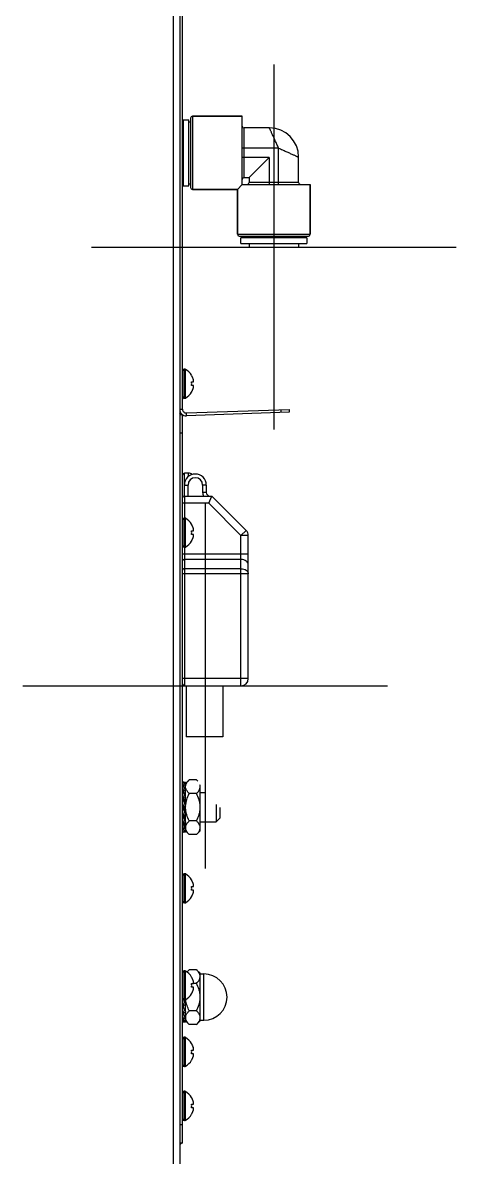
# Model space of a CAD drawing. Header units: millimetres. Extents: x -1686 to 4120, y -1850 to 2563.
# Drawn here: x -838.3 to -719.5, y 95.5 to 406.3 of the extents above; entities that cross this region are included whole.
import ezdxf

# ---------------------------------------------------------------- set-up
doc = ezdxf.new("R2010")
doc.units = ezdxf.units.MM
doc.header["$LTSCALE"] = 65.395
doc.layers.get('0').update_dxf_attribs({"linetype": 'CONTINUOUS'})
doc.layers.add('ASSI', color=7, linetype='CONTINUOUS')
doc.layers.add('GEOM', color=7, linetype='CONTINUOUS')

msp = doc.modelspace()

# ---------------------------------------------------------------- linework, layer by layer
at = {"linetype": 'Continuous'}
for p, q in [((-795.26, 672.93), (-795.26, -126.57)), ((-797.06, 660.98), (-797.06, -126.57)), ((-794.26, 379.68), (-792.76, 379.68)), ((-794.26, 379.68), (-794.26, 361.68)), ((-792.76, 361.68), (-792.76, 379.68)), ((-792.76, 379.18), (-792.26, 379.18)), ((-792.26, 380.18), (-792.26, 361.18)), ((-791.76, 380.68), (-778.11, 380.68)), ((-791.76, 380.68), (-791.76, 360.68)), ((-770.66, 377.48), (-777.61, 377.48)), ((-777.61, 363.88), (-777.61, 377.48)), ((-768.16, 371.98), (-778.11, 371.98)), ((-768.16, 362.03), (-768.16, 371.98)), ((-770.76, 369.38), (-778.11, 369.38)), ((-770.76, 369.38), (-776.26, 363.88)), ((-770.76, 369.38), (-770.76, 362.03)), ((-762.66, 362.53), (-762.66, 369.48)), ((-777.61, 363.88), (-776.26, 363.88)), ((-776.26, 363.88), (-776.26, 362.53)), ((-794.26, 361.68), (-792.76, 361.68)), ((-792.76, 362.18), (-792.26, 362.18)), ((-791.76, 360.68), (-779.46, 360.68)), ((-779.46, 360.68), (-779.46, 348.38)), ((-762.66, 362.53), (-776.26, 362.53)), ((-759.46, 362.03), (-759.46, 348.38)), ((-779.46, 348.38), (-759.46, 348.38)), ((-778.96, 347.88), (-759.96, 347.88)), ((-760.46, 347.38), (-778.46, 347.38)), ((-778.46, 345.88), (-778.46, 347.38)), ((-778.46, 345.88), (-760.46, 345.88)), ((-777.96, 347.38), (-777.96, 347.88)), ((-760.96, 347.88), (-760.96, 347.38)), ((-760.46, 347.38), (-760.46, 345.88)), ((-792.01, 309.73), (-791.98, 309.73)), ((-792.01, 307.93), (-791.46, 307.93)), ((-791.46, 306.93), (-792.01, 306.93)), ((-791.98, 305.13), (-792.01, 305.13)), ((-792.01, 268.93), (-791.98, 268.93)), ((-792.01, 267.13), (-791.46, 267.13)), ((-791.46, 266.13), (-792.01, 266.13)), ((-791.98, 264.33), (-792.01, 264.33)), ((-793.46, 224.68), (-793.46, 210.68)), ((-783.46, 224.68), (-783.46, 210.68)), ((-783.46, 210.68), (-793.46, 210.68)), ((-792.63, 198.94), (-793.63, 197.94)), ((-790.63, 198.94), (-792.63, 198.94)), ((-790.36, 198.67), (-790.63, 198.94)), ((-794.1, 198.28), (-794.46, 198.28)), ((-794.46, 198.2), (-794.31, 198.22)), ((-794.1, 197.52), (-794.46, 197.85)), ((-794.46, 197.3), (-794.31, 197.34)), ((-794.1, 196.02), (-794.46, 196.65)), ((-793.63, 197.58), (-794.31, 198.22)), ((-793.63, 196.13), (-794.31, 197.34)), ((-794.1, 198.28), (-793.63, 198.28)), ((-794.1, 197.52), (-793.63, 197.58)), ((-794.1, 196.02), (-793.63, 196.13)), ((-793.82, 196.46), (-793.77, 196.6)), ((-793.68, 197.24), (-793.63, 197.23)), ((-793.63, 194.13), (-793.63, 197.94)), ((-789.63, 184.93), (-789.63, 197.4)), ((-794.46, 195.7), (-794.31, 195.74)), ((-794.1, 193.97), (-794.46, 194.82)), ((-794.46, 193.58), (-794.31, 193.63)), ((-793.63, 194.12), (-794.31, 195.74)), ((-793.63, 191.78), (-794.31, 193.63)), ((-794.1, 193.97), (-793.63, 194.12)), ((-794.02, 193.26), (-793.96, 193.26)), ((-793.96, 193.21), (-794, 193.21)), ((-793.96, 192.66), (-793.96, 193.26)), ((-793.8, 195.43), (-793.63, 195.43)), ((-793.74, 195.63), (-793.63, 195.6)), ((-793.63, 189.43), (-793.63, 194.12)), ((-790.63, 195.18), (-792.63, 195.18)), ((-789.63, 195.43), (-788.24, 195.43)), ((-794.1, 191.61), (-794.46, 192.58)), ((-794.46, 191.52), (-793.96, 191.52)), ((-793.96, 191.5), (-794.46, 191.5)), ((-794.46, 191.43), (-793.96, 191.43)), ((-793.96, 191.36), (-794.46, 191.36)), ((-794.46, 191.34), (-793.96, 191.34)), ((-794.46, 191.2), (-794.31, 191.25)), ((-794.1, 189.23), (-794.46, 190.2)), ((-794.42, 189.66), (-794.46, 189.66)), ((-794.46, 189.6), (-794.39, 189.6)), ((-793.63, 189.4), (-794.31, 191.25)), ((-794.1, 191.61), (-793.63, 191.78)), ((-793.96, 190.56), (-793.96, 191.52)), ((-785.26, 192.19), (-785.26, 187.43)), ((-784.26, 191.33), (-784.26, 188.43)), ((-794.46, 188.85), (-794.31, 188.89)), ((-794.1, 187.12), (-794.46, 187.97)), ((-794.46, 186.81), (-794.31, 186.84)), ((-793.63, 187.27), (-794.31, 188.89)), ((-793.63, 185.63), (-794.31, 186.84)), ((-794.1, 189.23), (-793.63, 189.4)), ((-794.1, 187.12), (-793.63, 187.27)), ((-793.96, 188.16), (-793.96, 189.28)), ((-793.96, 186.69), (-793.96, 187.16)), ((-793.95, 187.1), (-793.95, 187.17)), ((-793.63, 186.73), (-793.82, 186.4)), ((-793.68, 187.48), (-793.63, 187.27)), ((-793.67, 187.43), (-793.63, 187.43)), ((-793.63, 185.67), (-793.63, 189.4)), ((-790.63, 187.68), (-792.63, 187.68)), ((-789.63, 187.43), (-785.26, 187.43)), ((-785.26, 187.43), (-784.26, 188.43)), ((-794.1, 185.52), (-794.46, 186.16)), ((-794.46, 185.33), (-794.31, 185.34)), ((-794.1, 184.64), (-794.46, 184.98)), ((-793.63, 184.58), (-794.46, 184.58)), ((-793.63, 184.7), (-794.31, 185.34)), ((-794.1, 185.52), (-793.63, 185.63)), ((-794.1, 184.64), (-793.63, 184.7)), ((-793.63, 185.29), (-793.71, 185.21)), ((-793.63, 184.93), (-793.63, 185.63)), ((-792.63, 183.93), (-793.63, 184.93)), ((-790.63, 183.93), (-792.63, 183.93)), ((-789.63, 184.93), (-790.63, 183.93)), ((-792.01, 171.53), (-791.98, 171.53)), ((-792.01, 169.73), (-791.46, 169.73)), ((-791.46, 168.73), (-792.01, 168.73)), ((-791.98, 166.93), (-792.01, 166.93)), ((-792.63, 146.94), (-793.27, 146.3)), ((-790.63, 146.94), (-792.63, 146.94)), ((-789.63, 145.94), (-790.63, 146.94)), ((-792.01, 144.93), (-791.98, 144.93)), ((-792.01, 143.13), (-791.46, 143.13)), ((-790.63, 143.18), (-791.46, 143.18)), ((-789.63, 132.93), (-789.63, 145.94)), ((-791.46, 142.13), (-792.01, 142.13)), ((-791.98, 140.33), (-792.01, 140.33)), ((-794.1, 137.23), (-794.46, 138.2)), ((-794.46, 136.85), (-794.31, 136.89)), ((-793.63, 135.27), (-794.31, 136.89)), ((-794.1, 137.23), (-793.63, 137.4)), ((-793.63, 137.4), (-794.09, 138.64)), ((-793.63, 137.43), (-793.63, 138.7)), ((-793.63, 133.67), (-793.63, 137.4)), ((-794.1, 135.12), (-794.46, 135.97)), ((-794.46, 134.81), (-794.31, 134.84)), ((-794.1, 133.52), (-794.46, 134.16)), ((-793.63, 133.63), (-794.31, 134.84)), ((-794.1, 135.12), (-793.63, 135.27)), ((-794.1, 133.52), (-793.63, 133.63)), ((-793.68, 135.48), (-793.63, 135.27)), ((-793.63, 132.93), (-793.63, 133.63)), ((-790.63, 135.68), (-792.63, 135.68)), ((-794.46, 133.33), (-794.31, 133.34)), ((-794.1, 132.64), (-794.46, 132.98)), ((-793.63, 132.58), (-794.46, 132.58)), ((-793.63, 132.7), (-794.31, 133.34)), ((-794.1, 132.64), (-793.63, 132.7)), ((-792.63, 131.93), (-793.63, 132.93)), ((-790.63, 131.93), (-792.63, 131.93)), ((-789.63, 132.93), (-790.63, 131.93)), ((-792.01, 126.73), (-791.98, 126.73)), ((-792.01, 124.93), (-791.46, 124.93)), ((-791.46, 123.93), (-792.01, 123.93)), ((-791.98, 122.13), (-792.01, 122.13)), ((-792.01, 111.93), (-791.98, 111.93)), ((-792.01, 110.13), (-791.46, 110.13)), ((-791.46, 109.13), (-792.01, 109.13)), ((-791.98, 107.33), (-792.01, 107.33))]:
    msp.add_line(p, q, dxfattribs=at)
at = {"color": 4}
for p, q in [((-769.46, 394.88), (-769.46, 294.88)), ((-819.46, 344.88), (-719.46, 344.88))]:
    msp.add_line(p, q, dxfattribs=at)
at = {"color": 1}
for p, q in [((-788.28, 274.68), (-788.28, 174.68)), ((-838.28, 224.68), (-738.28, 224.68))]:
    msp.add_line(p, q, dxfattribs=at)
at = {"linetype": 'Continuous'}
for points in [[(-793.64, 189.43), (-793.69, 189.58), (-793.76, 189.78), (-793.83, 189.95), (-793.88, 190.11), (-793.92, 190.22), (-793.94, 190.3), (-793.95, 190.37), (-793.95, 190.42), (-793.96, 190.48), (-793.96, 190.56)], [(-793.93, 188.34), (-793.94, 188.47), (-793.95, 188.59), (-793.96, 188.7), (-793.96, 188.81)], [(-793.92, 186.87), (-793.93, 186.95), (-793.94, 187.03), (-793.95, 187.1)], [(-793.68, 187.48), (-793.71, 187.56), (-793.77, 187.74), (-793.82, 187.91), (-793.87, 188.06), (-793.9, 188.21), (-793.93, 188.34)], [(-793.77, 186.26), (-793.8, 186.36), (-793.83, 186.45), (-793.86, 186.54), (-793.88, 186.63), (-793.9, 186.71), (-793.91, 186.79), (-793.92, 186.87)], [(-793.64, 137.43), (-793.69, 137.58), (-793.76, 137.78), (-793.83, 137.95), (-793.88, 138.11), (-793.92, 138.22), (-793.94, 138.3), (-793.95, 138.37), (-793.95, 138.42), (-793.96, 138.48), (-793.96, 138.56)]]:
    msp.add_lwpolyline(points, dxfattribs=at)
for centre, radius, start, end in [((-791.76, 380.18), 0.5, 90, 180), ((-777.61, 377.98), 0.5, 180, 270), ((-770.66, 369.48), 8, 360, 90), ((-777.61, 363.38), 0.5, 90, 180), ((-791.76, 361.18), 0.5, 180, 270), ((-776.76, 362.53), 0.5, 270, 360), ((-762.16, 362.53), 0.5, 180, 270), ((-778.96, 348.38), 0.5, 180, 270), ((-759.96, 348.38), 0.5, 270, 360), ((-796.06, 307.24), 4.75, 28.9687, 31.5341), ((-795.76, 307.43), 3.79, 0.0089, 7.5987), ((-796.06, 307.25), 4.75, 28.0074, 28.9684), ((-796.06, 307.25), 4.75, 26.6813, 28.0074), ((-796.06, 307.25), 4.74, 25.5402, 26.6812), ((-796.05, 307.25), 4.74, 24.5722, 25.5402), ((-796.05, 307.25), 4.73, 23.3175, 24.5722), ((-796.04, 307.26), 4.73, 22.5474, 23.3174), ((-796.04, 307.26), 4.72, 21.0025, 22.5476), ((-796.03, 307.26), 4.72, 20.5181, 21.0023), ((-796.02, 307.26), 4.7, 18.4656, 20.5187), ((-796, 307.27), 4.68, 17.3773, 18.465), ((-795.98, 307.28), 4.67, 16.3949, 17.3772), ((-795.95, 307.28), 4.64, 14.3176, 16.3964), ((-793.45, 308.18), 2.01, 5.1401, 7.2744), ((-793.45, 308.18), 2.01, 352.7259, 354.7415), ((-793.43, 308.18), 1.98, 4.2856, 5.1372), ((-793.42, 308.18), 1.97, 3.0233, 4.286), ((-793.41, 308.18), 1.96, 1.9964, 3.0228), ((-793.4, 308.18), 1.95, 0.9261, 1.9964), ((-793.4, 308.18), 1.95, 358.8459, 0.9258), ((-793.4, 308.18), 1.96, 357.6234, 358.8455), ((-793.41, 308.18), 1.96, 356.7841, 357.6235), ((-793.42, 308.18), 1.97, 355.3984, 356.7833), ((-793.43, 308.18), 1.98, 354.7442, 355.3991), ((-795.76, 307.43), 3.79, 352.4013, 359.9911), ((-796.06, 307.62), 4.75, 328.4659, 331.0313), ((-796.06, 307.62), 4.75, 331.0316, 331.9926), ((-796.06, 307.61), 4.75, 331.9926, 333.3187), ((-796.06, 307.61), 4.74, 333.3188, 334.4598), ((-796.05, 307.61), 4.74, 334.4598, 335.4278), ((-796.05, 307.61), 4.73, 335.4278, 336.6825), ((-796.04, 307.61), 4.73, 336.6826, 337.4526), ((-796.04, 307.6), 4.72, 337.4524, 338.9975), ((-796.03, 307.6), 4.72, 338.9977, 339.4819), ((-796.02, 307.6), 4.7, 339.4813, 341.5344), ((-796, 307.59), 4.68, 341.535, 342.6227), ((-795.98, 307.59), 4.67, 342.6228, 343.6051), ((-795.95, 307.58), 4.64, 343.6036, 345.6824), ((-793.45, 306.68), 2.01, 5.2585, 7.2741), ((-793.45, 306.68), 2.01, 352.7256, 354.8598), ((-793.43, 306.68), 1.98, 4.6009, 5.2558), ((-793.42, 306.68), 1.97, 3.2167, 4.6016), ((-793.41, 306.68), 1.96, 2.3765, 3.2159), ((-793.4, 306.68), 1.95, 1.1545, 2.3767), ((-793.4, 306.68), 1.95, 0.1995, 1.1541), ((-793.4, 306.68), 1.95, 359.0741, 0.1995), ((-793.4, 306.68), 1.95, 358.0037, 359.0738), ((-793.4, 306.68), 1.96, 356.9771, 358.0037), ((-793.42, 306.68), 1.97, 355.714, 356.9766), ((-793.43, 306.68), 1.98, 354.8627, 355.7144), ((-796.06, 266.44), 4.75, 28.9687, 31.5341), ((-796.06, 266.45), 4.75, 28.0074, 28.9684), ((-796.06, 266.45), 4.75, 26.6813, 28.0074), ((-796.06, 266.45), 4.74, 25.5402, 26.6812), ((-796.05, 266.45), 4.74, 24.5722, 25.5402), ((-796.05, 266.45), 4.73, 23.3175, 24.5722), ((-796.04, 266.46), 4.73, 22.5474, 23.3174), ((-796.04, 266.46), 4.72, 21.0025, 22.5476), ((-796.03, 266.46), 4.72, 20.5181, 21.0023), ((-796.02, 266.46), 4.7, 18.4656, 20.5187), ((-796, 266.47), 4.68, 17.3773, 18.465), ((-795.98, 266.48), 4.67, 16.3949, 17.3772), ((-795.95, 266.48), 4.64, 14.3176, 16.3964), ((-793.45, 267.38), 2.01, 5.1401, 7.2744), ((-793.43, 267.38), 1.98, 4.2856, 5.1372), ((-793.42, 267.38), 1.97, 3.0233, 4.286), ((-793.41, 267.38), 1.96, 1.9964, 3.0228), ((-793.4, 267.38), 1.95, 0.9261, 1.9964), ((-793.4, 267.38), 1.95, 358.8459, 0.9258), ((-793.4, 267.38), 1.96, 357.6234, 358.8455), ((-793.41, 267.38), 1.96, 356.7841, 357.6235), ((-793.42, 267.38), 1.97, 355.3984, 356.7833), ((-795.76, 266.63), 3.79, 0.0089, 7.5987), ((-795.76, 266.63), 3.79, 352.4013, 359.9911), ((-796.06, 266.82), 4.75, 328.4659, 331.0313), ((-796.06, 266.82), 4.75, 331.0316, 331.9926), ((-796.06, 266.81), 4.75, 331.9926, 333.3187), ((-796.06, 266.81), 4.74, 333.3188, 334.4598), ((-796.05, 266.81), 4.74, 334.4598, 335.4278), ((-796.05, 266.81), 4.73, 335.4278, 336.6825), ((-796.04, 266.81), 4.73, 336.6826, 337.4526), ((-796.04, 266.8), 4.72, 337.4524, 338.9975), ((-796.03, 266.8), 4.72, 338.9977, 339.4819), ((-796.02, 266.8), 4.7, 339.4813, 341.5344), ((-796, 266.79), 4.68, 341.535, 342.6227), ((-795.98, 266.79), 4.67, 342.6228, 343.6051), ((-795.95, 266.78), 4.64, 343.6036, 345.6824), ((-793.45, 267.38), 2.01, 352.7259, 354.7415), ((-793.45, 265.88), 2.01, 5.2585, 7.2741), ((-793.45, 265.88), 2.01, 352.7256, 354.8598), ((-793.43, 267.38), 1.98, 354.7442, 355.3991), ((-793.43, 265.88), 1.98, 4.6009, 5.2558), ((-793.42, 265.88), 1.97, 3.2167, 4.6016), ((-793.41, 265.88), 1.96, 2.3765, 3.2159), ((-793.4, 265.88), 1.95, 1.1545, 2.3767), ((-793.4, 265.88), 1.95, 0.1995, 1.1541), ((-793.4, 265.88), 1.95, 359.0741, 0.1995), ((-793.4, 265.88), 1.95, 358.0037, 359.0738), ((-793.4, 265.88), 1.96, 356.9771, 358.0037), ((-793.42, 265.88), 1.97, 355.714, 356.9766), ((-793.43, 265.88), 1.98, 354.8627, 355.7144), ((-795.88, 198.35), 2.25, 355.0604, 358.1133), ((-790.84, 191.04), 4.32, 143.3162, 143.5083), ((-786.3, 187.66), 9.97, 143.1166, 143.2974), ((-794.48, 192.95), 0.554, 31.7457, 32.6828), ((-794.4, 195.66), 0.769, 342.806, 343.3522), ((-793.93, 189.91), 0.554, 211.7231, 212.714), ((-787.19, 191.43), 6.45, 176.9343, 177.6338), ((-802.18, 195.25), 10.06, 323.1477, 323.3231), ((-797.63, 191.86), 4.38, 323.3408, 323.53), ((-791.43, 187.1), 2.54, 189.2743, 192.1334), ((-795.88, 184.51), 2.25, 1.8867, 4.9378), ((-795.07, 185.58), 1.44, 2.2616, 3.5927), ((-792.01, 185.8), 1.63, 184.7243, 185.8252), ((-796.06, 169.04), 4.75, 28.9687, 31.5341), ((-796.06, 169.05), 4.75, 28.0074, 28.9684), ((-796.06, 169.05), 4.75, 26.6813, 28.0074), ((-796.06, 169.05), 4.74, 25.5402, 26.6812), ((-796.05, 169.05), 4.74, 24.5722, 25.5402), ((-796.05, 169.05), 4.73, 23.3175, 24.5722), ((-796.04, 169.06), 4.73, 22.5474, 23.3174), ((-795.76, 169.23), 3.79, 0.0089, 7.5987), ((-795.76, 169.23), 3.79, 352.4013, 359.9911), ((-796.04, 169.06), 4.72, 21.0025, 22.5476), ((-796.03, 169.06), 4.72, 20.5181, 21.0023), ((-796.02, 169.06), 4.7, 18.4656, 20.5187), ((-796.02, 169.4), 4.7, 339.4813, 341.5344), ((-796, 169.07), 4.68, 17.3773, 18.465), ((-796, 169.39), 4.68, 341.535, 342.6227), ((-795.98, 169.08), 4.67, 16.3949, 17.3772), ((-795.98, 169.39), 4.67, 342.6228, 343.6051), ((-795.95, 169.08), 4.64, 14.3176, 16.3964), ((-795.95, 169.38), 4.64, 343.6036, 345.6824), ((-793.45, 169.98), 2.01, 5.1401, 7.2744), ((-793.45, 169.98), 2.01, 352.7259, 354.7415), ((-793.45, 168.48), 2.01, 5.2585, 7.2741), ((-793.45, 168.48), 2.01, 352.7256, 354.8598), ((-793.43, 169.98), 1.98, 4.2856, 5.1372), ((-793.42, 169.98), 1.97, 3.0233, 4.286), ((-793.41, 169.98), 1.96, 1.9964, 3.0228), ((-793.4, 169.98), 1.95, 0.9261, 1.9964), ((-793.4, 169.98), 1.95, 358.8459, 0.9258), ((-793.4, 169.98), 1.96, 357.6234, 358.8455), ((-793.41, 169.98), 1.96, 356.7841, 357.6235), ((-793.42, 169.98), 1.97, 355.3984, 356.7833), ((-793.43, 169.98), 1.98, 354.7442, 355.3991), ((-793.43, 168.48), 1.98, 4.6009, 5.2558), ((-793.42, 168.48), 1.97, 3.2167, 4.6016), ((-793.41, 168.48), 1.96, 2.3765, 3.2159), ((-793.4, 168.48), 1.95, 1.1545, 2.3767), ((-793.4, 168.48), 1.95, 0.1995, 1.1541), ((-793.4, 168.48), 1.95, 359.0741, 0.1995), ((-793.4, 168.48), 1.95, 358.0037, 359.0738), ((-793.4, 168.48), 1.96, 356.9771, 358.0037), ((-793.42, 168.48), 1.97, 355.714, 356.9766), ((-793.43, 168.48), 1.98, 354.8627, 355.7144), ((-796.06, 169.42), 4.75, 328.4659, 331.0313), ((-796.06, 169.42), 4.75, 331.0316, 331.9926), ((-796.06, 169.41), 4.75, 331.9926, 333.3187), ((-796.06, 169.41), 4.74, 333.3188, 334.4598), ((-796.05, 169.41), 4.74, 334.4598, 335.4278), ((-796.05, 169.41), 4.73, 335.4278, 336.6825), ((-796.04, 169.41), 4.73, 336.6826, 337.4526), ((-796.04, 169.4), 4.72, 337.4524, 338.9975), ((-796.03, 169.4), 4.72, 338.9977, 339.4819), ((-796.06, 142.44), 4.75, 28.9687, 31.5341), ((-795.76, 142.63), 3.79, 0.0089, 7.5987), ((-796.06, 142.45), 4.75, 28.0074, 28.9684), ((-796.06, 142.45), 4.75, 26.6813, 28.0074), ((-796.06, 142.45), 4.74, 25.5402, 26.6812), ((-796.05, 142.45), 4.74, 24.5722, 25.5402), ((-796.05, 142.45), 4.73, 23.3175, 24.5722), ((-796.04, 142.46), 4.73, 22.5474, 23.3174), ((-796.04, 142.46), 4.72, 21.0025, 22.5476), ((-796.03, 142.46), 4.72, 20.5181, 21.0023), ((-796.02, 142.46), 4.7, 18.4656, 20.5187), ((-796, 142.47), 4.68, 17.3773, 18.465), ((-795.98, 142.48), 4.67, 16.3949, 17.3772), ((-795.95, 142.48), 4.64, 14.3176, 16.3964), ((-793.45, 143.38), 2.01, 5.1401, 7.2744), ((-793.45, 143.38), 2.01, 352.7259, 354.7415), ((-793.43, 143.38), 1.98, 4.2856, 5.1372), ((-793.42, 143.38), 1.97, 3.0233, 4.286), ((-793.41, 143.38), 1.96, 1.9964, 3.0228), ((-793.4, 143.38), 1.95, 0.9261, 1.9964), ((-793.4, 143.38), 1.95, 358.8459, 0.9258), ((-793.4, 143.38), 1.96, 357.6234, 358.8455), ((-793.41, 143.38), 1.96, 356.7841, 357.6235), ((-793.42, 143.38), 1.97, 355.3984, 356.7833), ((-793.43, 143.38), 1.98, 354.7442, 355.3991), ((-795.76, 142.63), 3.79, 352.4013, 359.9911), ((-796.06, 142.82), 4.75, 328.4659, 331.0313), ((-796.06, 142.82), 4.75, 331.0316, 331.9926), ((-796.06, 142.81), 4.75, 331.9926, 333.3187), ((-796.06, 142.81), 4.74, 333.3188, 334.4598), ((-796.05, 142.81), 4.74, 334.4598, 335.4278), ((-796.05, 142.81), 4.73, 335.4278, 336.6825), ((-796.04, 142.81), 4.73, 336.6826, 337.4526), ((-796.04, 142.8), 4.72, 337.4524, 338.9975), ((-796.03, 142.8), 4.72, 338.9977, 339.4819), ((-796.02, 142.8), 4.7, 339.4813, 341.5344), ((-796, 142.79), 4.68, 341.535, 342.6227), ((-795.98, 142.79), 4.67, 342.6228, 343.6051), ((-795.95, 142.78), 4.64, 343.6036, 345.6824), ((-793.45, 141.88), 2.01, 5.2585, 7.2741), ((-793.45, 141.88), 2.01, 352.7256, 354.8598), ((-793.43, 141.88), 1.98, 4.6009, 5.2558), ((-793.42, 141.88), 1.97, 3.2167, 4.6016), ((-793.41, 141.88), 1.96, 2.3765, 3.2159), ((-793.4, 141.88), 1.95, 1.1545, 2.3767), ((-793.4, 141.88), 1.95, 0.1995, 1.1541), ((-793.4, 141.88), 1.95, 359.0741, 0.1995), ((-793.4, 141.88), 1.95, 358.0037, 359.0738), ((-793.4, 141.88), 1.96, 356.9771, 358.0037), ((-793.42, 141.88), 1.97, 355.714, 356.9766), ((-793.43, 141.88), 1.98, 354.8627, 355.7144), ((-802.18, 143.25), 10.06, 323.1477, 323.3231), ((-797.63, 139.86), 4.38, 323.3408, 323.53), ((-795.07, 133.58), 1.44, 2.2616, 3.5927), ((-792.01, 133.8), 1.63, 184.7243, 185.8252), ((-795.88, 132.51), 2.25, 1.8867, 4.9378), ((-796.06, 124.24), 4.75, 28.9687, 31.5341), ((-795.76, 124.43), 3.79, 0.0089, 7.5987), ((-795.76, 124.43), 3.79, 352.4013, 359.9911), ((-796.06, 124.25), 4.75, 28.0074, 28.9684), ((-796.06, 124.25), 4.75, 26.6813, 28.0074), ((-796.06, 124.25), 4.74, 25.5402, 26.6812), ((-796.05, 124.25), 4.74, 24.5722, 25.5402), ((-796.05, 124.25), 4.73, 23.3175, 24.5722), ((-796.04, 124.26), 4.73, 22.5474, 23.3174), ((-796.04, 124.26), 4.72, 21.0025, 22.5476), ((-796.03, 124.26), 4.72, 20.5181, 21.0023), ((-796.02, 124.26), 4.7, 18.4656, 20.5187), ((-796, 124.27), 4.68, 17.3773, 18.465), ((-795.98, 124.28), 4.67, 16.3949, 17.3772), ((-795.95, 124.28), 4.64, 14.3176, 16.3964), ((-793.45, 125.18), 2.01, 5.1401, 7.2744), ((-793.45, 125.18), 2.01, 352.7259, 354.7415), ((-793.43, 125.18), 1.98, 4.2856, 5.1372), ((-793.42, 125.18), 1.97, 3.0233, 4.286), ((-793.41, 125.18), 1.96, 1.9964, 3.0228), ((-793.4, 125.18), 1.95, 0.9261, 1.9964), ((-793.4, 125.18), 1.95, 358.8459, 0.9258), ((-793.4, 125.18), 1.96, 357.6234, 358.8455), ((-793.41, 125.18), 1.96, 356.7841, 357.6235), ((-793.42, 125.18), 1.97, 355.3984, 356.7833), ((-793.43, 125.18), 1.98, 354.7442, 355.3991), ((-796.06, 124.62), 4.75, 328.4659, 331.0313), ((-796.06, 124.62), 4.75, 331.0316, 331.9926), ((-796.06, 124.61), 4.75, 331.9926, 333.3187), ((-796.06, 124.61), 4.74, 333.3188, 334.4598), ((-796.05, 124.61), 4.74, 334.4598, 335.4278), ((-796.05, 124.61), 4.73, 335.4278, 336.6825), ((-796.04, 124.61), 4.73, 336.6826, 337.4526), ((-796.04, 124.6), 4.72, 337.4524, 338.9975), ((-796.03, 124.6), 4.72, 338.9977, 339.4819), ((-796.02, 124.6), 4.7, 339.4813, 341.5344), ((-796, 124.59), 4.68, 341.535, 342.6227), ((-795.98, 124.59), 4.67, 342.6228, 343.6051), ((-795.95, 124.58), 4.64, 343.6036, 345.6824), ((-793.45, 123.68), 2.01, 5.2585, 7.2741), ((-793.45, 123.68), 2.01, 352.7256, 354.8598), ((-793.43, 123.68), 1.98, 4.6009, 5.2558), ((-793.42, 123.68), 1.97, 3.2167, 4.6016), ((-793.41, 123.68), 1.96, 2.3765, 3.2159), ((-793.4, 123.68), 1.95, 1.1545, 2.3767), ((-793.4, 123.68), 1.95, 0.1995, 1.1541), ((-793.4, 123.68), 1.95, 359.0741, 0.1995), ((-793.4, 123.68), 1.95, 358.0037, 359.0738), ((-793.4, 123.68), 1.96, 356.9771, 358.0037), ((-793.42, 123.68), 1.97, 355.714, 356.9766), ((-793.43, 123.68), 1.98, 354.8627, 355.7144), ((-796.06, 109.44), 4.75, 28.9687, 31.5341), ((-795.76, 109.63), 3.79, 0.0089, 7.5987), ((-795.76, 109.63), 3.79, 352.4013, 359.9911), ((-796.06, 109.45), 4.75, 28.0074, 28.9684), ((-796.06, 109.45), 4.75, 26.6813, 28.0074), ((-796.06, 109.45), 4.74, 25.5402, 26.6812), ((-796.05, 109.45), 4.74, 24.5722, 25.5402), ((-796.05, 109.45), 4.73, 23.3175, 24.5722), ((-796.04, 109.46), 4.73, 22.5474, 23.3174), ((-796.04, 109.46), 4.72, 21.0025, 22.5476), ((-796.03, 109.46), 4.72, 20.5181, 21.0023), ((-796.02, 109.46), 4.7, 18.4656, 20.5187), ((-796, 109.47), 4.68, 17.3773, 18.465), ((-795.98, 109.48), 4.67, 16.3949, 17.3772), ((-795.95, 109.48), 4.64, 14.3176, 16.3964), ((-793.45, 110.38), 2.01, 5.1401, 7.2744), ((-793.45, 110.38), 2.01, 352.7259, 354.7415), ((-793.45, 108.88), 2.01, 5.2585, 7.2741), ((-793.43, 110.38), 1.98, 4.2856, 5.1372), ((-793.42, 110.38), 1.97, 3.0233, 4.286), ((-793.41, 110.38), 1.96, 1.9964, 3.0228), ((-793.4, 110.38), 1.95, 0.9261, 1.9964), ((-793.4, 110.38), 1.95, 358.8459, 0.9258), ((-793.4, 110.38), 1.96, 357.6234, 358.8455), ((-793.41, 110.38), 1.96, 356.7841, 357.6235), ((-793.42, 110.38), 1.97, 355.3984, 356.7833), ((-793.43, 110.38), 1.98, 354.7442, 355.3991), ((-793.43, 108.88), 1.98, 4.6009, 5.2558), ((-793.42, 108.88), 1.97, 3.2167, 4.6016), ((-793.41, 108.88), 1.96, 2.3765, 3.2159), ((-793.4, 108.88), 1.95, 1.1545, 2.3767), ((-793.4, 108.88), 1.95, 0.1995, 1.1541), ((-793.4, 108.88), 1.95, 359.0741, 0.1995), ((-793.4, 108.88), 1.95, 358.0037, 359.0738), ((-793.4, 108.88), 1.96, 356.9771, 358.0037), ((-793.42, 108.88), 1.97, 355.714, 356.9766), ((-796.06, 109.82), 4.75, 328.4659, 331.0313), ((-796.06, 109.82), 4.75, 331.0316, 331.9926), ((-796.06, 109.81), 4.75, 331.9926, 333.3187), ((-796.06, 109.81), 4.74, 333.3188, 334.4598), ((-796.05, 109.81), 4.74, 334.4598, 335.4278), ((-796.05, 109.81), 4.73, 335.4278, 336.6825), ((-796.04, 109.81), 4.73, 336.6826, 337.4526), ((-796.04, 109.8), 4.72, 337.4524, 338.9975), ((-796.03, 109.8), 4.72, 338.9977, 339.4819), ((-796.02, 109.8), 4.7, 339.4813, 341.5344), ((-796, 109.79), 4.68, 341.535, 342.6227), ((-795.98, 109.79), 4.67, 342.6228, 343.6051), ((-795.95, 109.78), 4.64, 343.6036, 345.6824), ((-793.45, 108.88), 2.01, 352.7256, 354.8598), ((-793.43, 108.88), 1.98, 354.8627, 355.7144)]:
    msp.add_arc(centre, radius, start, end, dxfattribs=at)
for points, knots in [([(-768.16, 371.98), (-768.31, 372.33), (-768.62, 373), (-769.07, 373.98), (-769.43, 374.77), (-769.69, 375.36), (-769.88, 375.77), (-770.05, 376.14), (-770.2, 376.47), (-770.33, 376.76), (-770.43, 376.98), (-770.5, 377.13), (-770.54, 377.22), (-770.57, 377.3), (-770.6, 377.36), (-770.63, 377.41), (-770.64, 377.44), (-770.65, 377.46), (-770.65, 377.47), (-770.66, 377.48), (-770.66, 377.48), (-770.66, 377.48)], [0, 0, 0, 0, 0.186725, 0.36791, 0.537829, 0.616656, 0.690333, 0.758043, 0.818953, 0.87224, 0.917107, 0.936164, 0.952859, 0.967121, 0.978886, 0.988093, 0.994694, 0.99701, 0.998668, 0.999666, 1, 1, 1, 1]), ([(-768.16, 371.98), (-767.81, 371.83), (-767.14, 371.51), (-766.15, 371.07), (-765.37, 370.71), (-764.78, 370.44), (-764.37, 370.26), (-764, 370.09), (-763.67, 369.94), (-763.38, 369.81), (-763.16, 369.71), (-763.01, 369.64), (-762.92, 369.6), (-762.84, 369.56), (-762.78, 369.54), (-762.73, 369.51), (-762.69, 369.5), (-762.67, 369.49), (-762.67, 369.49), (-762.66, 369.48), (-762.66, 369.48), (-762.66, 369.48)], [0, 0, 0, 0, 0.18673, 0.367921, 0.537848, 0.61668, 0.690366, 0.758093, 0.819034, 0.872347, 0.917205, 0.936245, 0.952919, 0.967158, 0.9789, 0.988088, 0.994676, 0.996991, 0.998651, 0.999654, 1, 1, 1, 1]), ([(-793.56, 197.55), (-793.48, 197.81), (-793.21, 198.31), (-792.84, 198.73), (-792.63, 198.94)], [0, 0, 0, 0, 0.472983, 1, 1, 1, 1]), ([(-790.28, 198.55), (-790.31, 198.59), (-790.42, 198.72), (-790.54, 198.84), (-790.63, 198.94)], [0, 0, 0, 0, 0.245222, 1, 1, 1, 1]), ([(-794.24, 195.56), (-794.2, 195.64), (-794.14, 195.79), (-794.1, 195.94), (-794.1, 196.02)], [0, 0, 0, 0, 0.531474, 1, 1, 1, 1]), ([(-794.18, 197.1), (-794.17, 197.14), (-794.13, 197.27), (-794.11, 197.41), (-794.1, 197.52)], [0, 0, 0, 0, 0.265604, 1, 1, 1, 1]), ([(-794.13, 198.05), (-794.12, 198.07), (-794.11, 198.15), (-794.1, 198.22), (-794.1, 198.28)], [0, 0, 0, 0, 0.257825, 1, 1, 1, 1]), ([(-793.95, 194.86), (-793.95, 194.96), (-793.9, 195.15), (-793.79, 195.46), (-793.68, 195.78), (-793.64, 196.01), (-793.63, 196.13)], [0, 0, 0, 0, 0.2147, 0.46269, 0.7313, 1, 1, 1, 1]), ([(-793.86, 196.52), (-793.84, 196.57), (-793.78, 196.8), (-793.71, 197.03), (-793.68, 197.2)], [0, 0, 0, 0, 0.240015, 1, 1, 1, 1]), ([(-793.77, 196.6), (-793.76, 196.63), (-793.73, 196.74), (-793.69, 196.85), (-793.67, 196.93)], [0, 0, 0, 0, 0.245261, 1, 1, 1, 1]), ([(-793.72, 197.67), (-793.72, 197.69), (-793.7, 197.78), (-793.68, 197.87), (-793.67, 197.94)], [0, 0, 0, 0, 0.247214, 1, 1, 1, 1]), ([(-793.71, 197.65), (-793.7, 197.67), (-793.68, 197.77), (-793.66, 197.86), (-793.65, 197.94)], [0, 0, 0, 0, 0.245689, 1, 1, 1, 1]), ([(-793.68, 197.2), (-793.67, 197.23), (-793.65, 197.36), (-793.63, 197.48), (-793.63, 197.58)], [0, 0, 0, 0, 0.247864, 1, 1, 1, 1]), ([(-793.67, 197.94), (-793.66, 197.96), (-793.65, 198.03), (-793.64, 198.11), (-793.64, 198.16)], [0, 0, 0, 0, 0.247191, 1, 1, 1, 1]), ([(-793.67, 196.93), (-793.67, 196.95), (-793.65, 197.04), (-793.64, 197.13), (-793.63, 197.19)], [0, 0, 0, 0, 0.241658, 1, 1, 1, 1]), ([(-793.65, 197.94), (-793.65, 197.96), (-793.64, 198.03), (-793.63, 198.1), (-793.63, 198.16)], [0, 0, 0, 0, 0.244792, 1, 1, 1, 1]), ([(-793.63, 197.19), (-793.63, 197.22), (-793.61, 197.35), (-793.59, 197.47), (-793.56, 197.55)], [0, 0, 0, 0, 0.24744, 1, 1, 1, 1]), ([(-792.63, 195.18), (-792.76, 195.32), (-792.98, 195.55), (-793.25, 195.91), (-793.5, 196.34), (-793.61, 196.69), (-793.63, 196.93)], [0, 0, 0, 0, 0.274764, 0.470176, 0.655695, 1, 1, 1, 1]), ([(-790.63, 195.18), (-790.5, 195.32), (-790.28, 195.55), (-790.01, 195.91), (-789.76, 196.34), (-789.65, 196.69), (-789.63, 196.93)], [0, 0, 0, 0, 0.274764, 0.470176, 0.655695, 1, 1, 1, 1]), ([(-789.63, 197.19), (-789.63, 197.22), (-789.65, 197.34), (-789.67, 197.45), (-789.69, 197.53)], [0, 0, 0, 0, 0.247652, 1, 1, 1, 1]), ([(-794.01, 193.25), (-794.04, 193.29), (-794.09, 193.35), (-794.17, 193.44), (-794.25, 193.51), (-794.29, 193.57), (-794.3, 193.6)], [0, 0, 0, 0, 0.273324, 0.548922, 0.798023, 1, 1, 1, 1]), ([(-794.28, 193.64), (-794.24, 193.7), (-794.17, 193.8), (-794.11, 193.91), (-794.1, 193.97)], [0, 0, 0, 0, 0.551459, 1, 1, 1, 1]), ([(-793.96, 193.1), (-793.96, 193.1), (-793.96, 193.14), (-793.97, 193.17), (-793.98, 193.19)], [0, 0, 0, 0, 0.233849, 1, 1, 1, 1]), ([(-793.96, 193.26), (-793.96, 193.32), (-793.91, 193.46), (-793.81, 193.65), (-793.69, 193.87), (-793.64, 194.03), (-793.63, 194.12)], [0, 0, 0, 0, 0.192353, 0.445479, 0.732475, 1, 1, 1, 1]), ([(-793.66, 195.44), (-793.65, 195.45), (-793.64, 195.5), (-793.63, 195.55), (-793.63, 195.6)], [0, 0, 0, 0, 0.23917, 1, 1, 1, 1]), ([(-793.63, 191.78), (-793.61, 192.08), (-793.54, 192.67), (-793.25, 193.82), (-792.9, 194.65), (-792.63, 195.18)], [0, 0, 0, 0, 0.250122, 0.500232, 1, 1, 1, 1]), ([(-789.63, 191.7), (-789.64, 192), (-789.71, 192.61), (-790, 193.79), (-790.36, 194.64), (-790.63, 195.18)], [0, 0, 0, 0, 0.2501, 0.500228, 1, 1, 1, 1]), ([(-794.46, 191.52), (-794.46, 191.53), (-794.44, 191.54), (-794.43, 191.54), (-794.4, 191.55), (-794.35, 191.55), (-794.29, 191.56), (-794.23, 191.57), (-794.17, 191.58), (-794.13, 191.6), (-794.11, 191.6), (-794.1, 191.61)], [0, 0, 0, 0, 0.055168, 0.100321, 0.157884, 0.303517, 0.474432, 0.651034, 0.811492, 0.934022, 1, 1, 1, 1]), ([(-794.46, 189.77), (-794.46, 189.76), (-794.45, 189.73), (-794.44, 189.69), (-794.43, 189.67)], [0, 0, 0, 0, 0.23362, 1, 1, 1, 1]), ([(-794.4, 189.61), (-794.38, 189.58), (-794.33, 189.51), (-794.24, 189.42), (-794.16, 189.35), (-794.12, 189.29), (-794.11, 189.27)], [0, 0, 0, 0, 0.273384, 0.548869, 0.79793, 1, 1, 1, 1]), ([(-793.96, 191.34), (-793.96, 191.33), (-793.97, 191.33), (-793.99, 191.32), (-794.02, 191.31), (-794.07, 191.31), (-794.13, 191.3), (-794.19, 191.29), (-794.24, 191.28), (-794.29, 191.26), (-794.31, 191.26), (-794.31, 191.25)], [0, 0, 0, 0, 0.05522, 0.100344, 0.157888, 0.303527, 0.47448, 0.651117, 0.811552, 0.93397, 1, 1, 1, 1]), ([(-793.96, 191.52), (-793.96, 191.52), (-793.95, 191.53), (-793.94, 191.54), (-793.92, 191.55), (-793.91, 191.56)], [0, 0, 0, 0, 0.113394, 0.317978, 1, 1, 1, 1]), ([(-793.91, 191.56), (-793.89, 191.57), (-793.84, 191.6), (-793.75, 191.66), (-793.69, 191.71), (-793.66, 191.74)], [0, 0, 0, 0, 0.218504, 0.621767, 1, 1, 1, 1]), ([(-793.66, 191.74), (-793.65, 191.75), (-793.64, 191.76), (-793.63, 191.77), (-793.63, 191.78)], [0, 0, 0, 0, 0.59811, 1, 1, 1, 1]), ([(-792.63, 187.68), (-792.9, 188.22), (-793.26, 189.07), (-793.55, 190.25), (-793.62, 190.86), (-793.63, 191.16)], [0, 0, 0, 0, 0.499772, 0.7499, 1, 1, 1, 1]), ([(-790.63, 187.68), (-790.36, 188.22), (-790, 189.07), (-789.71, 190.25), (-789.64, 190.86), (-789.63, 191.16)], [0, 0, 0, 0, 0.499772, 0.7499, 1, 1, 1, 1]), ([(-794.13, 189.22), (-794.17, 189.16), (-794.25, 189.06), (-794.31, 188.95), (-794.31, 188.89)], [0, 0, 0, 0, 0.551553, 1, 1, 1, 1]), ([(-794.18, 187.3), (-794.21, 187.22), (-794.27, 187.07), (-794.31, 186.92), (-794.31, 186.84)], [0, 0, 0, 0, 0.531204, 1, 1, 1, 1]), ([(-793.96, 186.96), (-793.96, 186.94), (-793.95, 186.85), (-793.94, 186.76), (-793.93, 186.69)], [0, 0, 0, 0, 0.242751, 1, 1, 1, 1]), ([(-793.73, 187.23), (-793.72, 187.19), (-793.67, 187.03), (-793.64, 186.86), (-793.63, 186.73)], [0, 0, 0, 0, 0.25166, 1, 1, 1, 1]), ([(-793.63, 185.94), (-793.62, 186.09), (-793.52, 186.49), (-793.18, 187.09), (-792.83, 187.48), (-792.63, 187.68)], [0, 0, 0, 0, 0.227076, 0.594171, 1, 1, 1, 1]), ([(-789.63, 185.94), (-789.64, 186.09), (-789.74, 186.49), (-790.08, 187.09), (-790.43, 187.48), (-790.63, 187.68)], [0, 0, 0, 0, 0.227076, 0.594171, 1, 1, 1, 1]), ([(-794.23, 185.76), (-794.24, 185.72), (-794.28, 185.59), (-794.31, 185.45), (-794.31, 185.34)], [0, 0, 0, 0, 0.265231, 1, 1, 1, 1]), ([(-794.29, 184.81), (-794.29, 184.79), (-794.3, 184.72), (-794.31, 184.64), (-794.31, 184.58)], [0, 0, 0, 0, 0.257041, 1, 1, 1, 1]), ([(-793.81, 185.59), (-793.79, 185.54), (-793.73, 185.32), (-793.67, 185.1), (-793.65, 184.92)], [0, 0, 0, 0, 0.241829, 1, 1, 1, 1]), ([(-793.77, 186.26), (-793.76, 186.23), (-793.73, 186.13), (-793.69, 186.02), (-793.67, 185.93)], [0, 0, 0, 0, 0.245261, 1, 1, 1, 1]), ([(-793.67, 185.93), (-793.67, 185.91), (-793.65, 185.82), (-793.64, 185.73), (-793.63, 185.67)], [0, 0, 0, 0, 0.241658, 1, 1, 1, 1]), ([(-793.67, 185.63), (-793.67, 185.6), (-793.65, 185.49), (-793.63, 185.37), (-793.63, 185.29)], [0, 0, 0, 0, 0.248024, 1, 1, 1, 1]), ([(-793.65, 184.92), (-793.65, 184.91), (-793.64, 184.83), (-793.63, 184.76), (-793.63, 184.7)], [0, 0, 0, 0, 0.244792, 1, 1, 1, 1]), ([(-792.63, 183.93), (-792.76, 184.06), (-792.98, 184.29), (-793.24, 184.64), (-793.49, 185.06), (-793.6, 185.41), (-793.63, 185.64)], [0, 0, 0, 0, 0.274358, 0.469689, 0.655323, 1, 1, 1, 1]), ([(-790.63, 183.93), (-790.5, 184.06), (-790.28, 184.29), (-790.01, 184.65), (-789.76, 185.08), (-789.65, 185.43), (-789.63, 185.67)], [0, 0, 0, 0, 0.274764, 0.470176, 0.655695, 1, 1, 1, 1]), ([(-793.21, 146.25), (-793.17, 146.31), (-792.99, 146.55), (-792.79, 146.78), (-792.63, 146.94)], [0, 0, 0, 0, 0.240834, 1, 1, 1, 1]), ([(-789.78, 145.78), (-789.87, 145.99), (-790.13, 146.4), (-790.45, 146.76), (-790.63, 146.94)], [0, 0, 0, 0, 0.477816, 1, 1, 1, 1]), ([(-790.63, 143.18), (-790.5, 143.32), (-790.28, 143.55), (-790.01, 143.91), (-789.76, 144.34), (-789.65, 144.69), (-789.63, 144.93)], [0, 0, 0, 0, 0.274764, 0.470176, 0.655695, 1, 1, 1, 1]), ([(-789.63, 139.7), (-789.64, 140), (-789.71, 140.61), (-790, 141.79), (-790.36, 142.64), (-790.63, 143.18)], [0, 0, 0, 0, 0.2501, 0.500228, 1, 1, 1, 1]), ([(-789.63, 145.19), (-789.63, 145.24), (-789.66, 145.45), (-789.72, 145.64), (-789.78, 145.78)], [0, 0, 0, 0, 0.244962, 1, 1, 1, 1]), ([(-794.13, 137.22), (-794.17, 137.16), (-794.25, 137.06), (-794.31, 136.95), (-794.31, 136.89)], [0, 0, 0, 0, 0.551553, 1, 1, 1, 1]), ([(-792.63, 135.68), (-792.87, 136.15), (-793.29, 137.13), (-793.53, 138.17), (-793.59, 138.69)], [0, 0, 0, 0, 0.50012, 1, 1, 1, 1]), ([(-790.63, 135.68), (-790.36, 136.22), (-790, 137.07), (-789.71, 138.25), (-789.64, 138.86), (-789.63, 139.16)], [0, 0, 0, 0, 0.499772, 0.7499, 1, 1, 1, 1]), ([(-794.18, 135.3), (-794.21, 135.22), (-794.27, 135.07), (-794.31, 134.92), (-794.31, 134.84)], [0, 0, 0, 0, 0.531204, 1, 1, 1, 1]), ([(-794.23, 133.76), (-794.24, 133.72), (-794.28, 133.59), (-794.31, 133.45), (-794.31, 133.34)], [0, 0, 0, 0, 0.265231, 1, 1, 1, 1]), ([(-793.77, 134.26), (-793.76, 134.23), (-793.73, 134.13), (-793.69, 134.02), (-793.67, 133.93)], [0, 0, 0, 0, 0.245261, 1, 1, 1, 1]), ([(-793.67, 133.93), (-793.67, 133.91), (-793.65, 133.82), (-793.64, 133.73), (-793.63, 133.67)], [0, 0, 0, 0, 0.241658, 1, 1, 1, 1]), ([(-793.63, 133.94), (-793.62, 134.09), (-793.52, 134.49), (-793.18, 135.09), (-792.83, 135.48), (-792.63, 135.68)], [0, 0, 0, 0, 0.227076, 0.594171, 1, 1, 1, 1]), ([(-793.48, 133.08), (-793.5, 133.13), (-793.57, 133.3), (-793.61, 133.49), (-793.63, 133.64)], [0, 0, 0, 0, 0.256561, 1, 1, 1, 1]), ([(-789.63, 133.94), (-789.64, 134.09), (-789.74, 134.49), (-790.08, 135.09), (-790.43, 135.48), (-790.63, 135.68)], [0, 0, 0, 0, 0.227076, 0.594171, 1, 1, 1, 1]), ([(-789.78, 133.08), (-789.76, 133.13), (-789.69, 133.32), (-789.64, 133.52), (-789.63, 133.67)], [0, 0, 0, 0, 0.256838, 1, 1, 1, 1]), ([(-793.81, 133.59), (-793.79, 133.54), (-793.73, 133.32), (-793.67, 133.1), (-793.65, 132.92)], [0, 0, 0, 0, 0.241829, 1, 1, 1, 1]), ([(-793.65, 132.92), (-793.65, 132.91), (-793.64, 132.83), (-793.63, 132.76), (-793.63, 132.7)], [0, 0, 0, 0, 0.244792, 1, 1, 1, 1]), ([(-792.63, 131.93), (-792.81, 132.1), (-793.13, 132.46), (-793.39, 132.87), (-793.48, 133.08)], [0, 0, 0, 0, 0.522184, 1, 1, 1, 1]), ([(-790.63, 131.93), (-790.45, 132.1), (-790.13, 132.46), (-789.87, 132.87), (-789.78, 133.08)], [0, 0, 0, 0, 0.522184, 1, 1, 1, 1])]:
    msp.add_open_spline(points, degree=3, knots=knots, dxfattribs=at)
for points in [[(-793.98, 193.19), (-793.99, 193.21), (-794, 193.23), (-794.01, 193.24)], [(-794.43, 189.67), (-794.43, 189.65), (-794.42, 189.64), (-794.41, 189.62)]]:
    msp.add_open_spline(points, degree=3, dxfattribs=at)
at = {"layer": 'ASSI', "linetype": 'Continuous'}
for p, q in [((-778.11, 380.68), (-791.76, 380.68)), ((-778.11, 362.03), (-778.11, 380.68)), ((-794.36, 377.48), (-794.26, 377.48)), ((-794.36, 363.88), (-794.26, 363.88)), ((-779.46, 360.68), (-791.76, 360.68)), ((-778.11, 362.03), (-779.46, 360.68)), ((-779.46, 348.38), (-779.46, 360.68)), ((-778.11, 362.03), (-759.46, 362.03)), ((-759.46, 348.38), (-759.46, 362.03)), ((-776.26, 345.88), (-776.26, 344.88)), ((-762.66, 345.88), (-762.66, 344.88)), ((-776.26, 344.88), (-762.66, 344.88)), ((-793.86, 311.43), (-794.06, 311.43)), ((-794.06, 303.43), (-794.06, 311.43)), ((-793.86, 303.43), (-793.86, 311.43)), ((-793.66, 303.49), (-793.66, 311.38)), ((-793.86, 303.43), (-794.06, 303.43)), ((-792.86, 282.93), (-793.96, 282.93)), ((-793.96, 279.68), (-793.96, 282.93)), ((-792.86, 281.99), (-792.86, 282.93)), ((-793.86, 270.63), (-794.06, 270.63)), ((-794.06, 262.63), (-794.06, 270.63)), ((-793.86, 262.63), (-793.86, 270.63)), ((-793.66, 262.69), (-793.66, 270.58)), ((-793.86, 262.63), (-794.06, 262.63)), ((-793.86, 173.23), (-794.06, 173.23)), ((-794.06, 165.23), (-794.06, 173.23)), ((-793.86, 165.23), (-793.86, 173.23)), ((-793.66, 165.29), (-793.66, 173.18)), ((-793.86, 165.23), (-794.06, 165.23)), ((-793.86, 146.63), (-794.06, 146.63)), ((-794.06, 138.63), (-794.06, 146.63)), ((-793.86, 138.63), (-793.86, 146.63)), ((-793.66, 138.69), (-793.66, 146.58)), ((-793.86, 138.63), (-794.06, 138.63)), ((-793.86, 128.43), (-794.06, 128.43)), ((-794.06, 120.43), (-794.06, 128.43)), ((-793.86, 120.43), (-793.86, 128.43)), ((-793.66, 120.49), (-793.66, 128.38)), ((-793.86, 120.43), (-794.06, 120.43)), ((-793.86, 113.63), (-794.06, 113.63)), ((-794.06, 105.63), (-794.06, 113.63)), ((-793.86, 105.63), (-793.86, 113.63)), ((-793.66, 105.69), (-793.66, 113.58)), ((-793.86, 105.63), (-794.06, 105.63))]:
    msp.add_line(p, q, dxfattribs=at)
for centre, radius, start, end in [((-794.06, 311.03), 0.4, 90, 180), ((-793.86, 311.03), 0.4, 59.6988, 90), ((-796.08, 307.23), 4.8, 31.4579, 59.6988), ((-796.08, 307.63), 4.8, 300.3012, 328.5421), ((-794.06, 303.83), 0.4, 180, 270), ((-793.86, 303.83), 0.4, 270, 300.3012), ((-793.96, 282.43), 0.5, 90, 180), ((-792.86, 281.43), 1.5, 47.9883, 90), ((-794.06, 270.23), 0.4, 90, 180), ((-793.86, 270.23), 0.4, 59.6988, 90), ((-796.08, 266.43), 4.8, 31.4579, 59.6988), ((-796.08, 266.83), 4.8, 300.3012, 328.5421), ((-794.06, 263.03), 0.4, 180, 270), ((-793.86, 263.03), 0.4, 270, 300.3012), ((-794.06, 172.83), 0.4, 90, 180), ((-793.86, 172.83), 0.4, 59.6988, 90), ((-796.08, 169.03), 4.8, 31.4579, 59.6988), ((-794.06, 165.63), 0.4, 180, 270), ((-793.86, 165.63), 0.4, 270, 300.3012), ((-796.08, 169.43), 4.8, 300.3012, 328.5421), ((-794.06, 146.23), 0.4, 90, 180), ((-793.86, 146.23), 0.4, 59.6988, 90), ((-796.08, 142.43), 4.8, 31.4579, 59.6988), ((-796.08, 142.83), 4.8, 300.3012, 328.5421), ((-794.06, 139.03), 0.4, 180, 270), ((-793.86, 139.03), 0.4, 270, 300.3012), ((-794.06, 128.03), 0.4, 90, 180), ((-793.86, 128.03), 0.4, 59.6988, 90), ((-796.08, 124.23), 4.8, 31.4579, 59.6988), ((-796.08, 124.63), 4.8, 300.3012, 328.5421), ((-794.06, 120.83), 0.4, 180, 270), ((-793.86, 120.83), 0.4, 270, 300.3012), ((-794.06, 113.23), 0.4, 90, 180), ((-793.86, 113.23), 0.4, 59.6988, 90), ((-796.08, 109.43), 4.8, 31.4579, 59.6988), ((-794.06, 106.03), 0.4, 180, 270), ((-793.86, 106.03), 0.4, 270, 300.3012), ((-796.08, 109.83), 4.8, 300.3012, 328.5421)]:
    msp.add_arc(centre, radius, start, end, dxfattribs=at)
at = {"layer": 'GEOM', "linetype": 'Continuous'}
for p, q in [((-794.46, 300.43), (-794.46, 673.83)), ((-794.46, 379.57), (-794.36, 379.57)), ((-794.36, 379.57), (-794.36, 362.57)), ((-794.46, 362.57), (-794.36, 362.57)), ((-795.26, 300.43), (-794.46, 300.43)), ((-795.26, 298.93), (-794.98, 299.2)), ((-794.46, 298.93), (-795.26, 298.93)), ((-794.46, 99.43), (-794.46, 298.93)), ((-793.42, 299.44), (-765.3, 300.42)), ((-793.39, 298.64), (-793.42, 299.44)), ((-765.28, 299.62), (-793.39, 298.64)), ((-767.53, 300.34), (-767.5, 299.54)), ((-765.3, 300.42), (-765.28, 299.62)), ((-794.46, 293.93), (-795.26, 293.93)), ((-793.96, 279.68), (-792.96, 279.68)), ((-793.96, 276.68), (-793.96, 279.68)), ((-793.96, 276.68), (-786.46, 276.68)), ((-793.96, 276.68), (-793.96, 270.63)), ((-792.96, 276.68), (-792.96, 279.68)), ((-787.96, 279.68), (-788.96, 279.68)), ((-788.96, 279.68), (-788.96, 277.68)), ((-787.96, 277.68), (-788.96, 277.68)), ((-787.96, 279.68), (-787.96, 277.68)), ((-787.29, 274.68), (-786.46, 276.68)), ((-786.46, 276.68), (-777.04, 267.27)), ((-787.29, 274.68), (-794.46, 274.68)), ((-787.29, 274.68), (-778.46, 265.85)), ((-778.46, 265.85), (-777.04, 267.27)), ((-776.46, 265.85), (-778.46, 265.85)), ((-778.46, 224.68), (-778.46, 265.85)), ((-776.46, 226.68), (-776.46, 265.85)), ((-793.96, 262.63), (-793.96, 224.68)), ((-776.46, 260.71), (-794.46, 260.71)), ((-778.46, 259.3), (-793.96, 259.3)), ((-776.46, 255.35), (-794.46, 255.35)), ((-778.46, 256.77), (-793.96, 256.77)), ((-776.46, 226.68), (-794.46, 226.68)), ((-793.96, 224.68), (-778.46, 224.68)), ((-789.63, 145.78), (-788.61, 145.78)), ((-788.61, 133.08), (-788.61, 145.78)), ((-793.68, 133.08), (-793.63, 133.08)), ((-789.63, 133.08), (-788.61, 133.08)), ((-794.46, 104.43), (-795.26, 104.43)), ((-794.46, 99.43), (-795.26, 99.43)), ((-795.26, 99.43), (-794.98, 99.16))]:
    msp.add_line(p, q, dxfattribs=at)
for centre, radius, start, end in [((-793.46, 300.43), 1.8, 180, 272), ((-796.26, 297.93), 1.8, 33.7945, 56.2055), ((-793.46, 300.43), 1, 180, 272), ((-790.96, 279.68), 3, 0, 180), ((-790.96, 279.68), 2, 0, 180), ((-793.96, 276.18), 0.5, 90, 180), ((-786.96, 277.68), 2, 180, 210), ((-786.96, 277.68), 1, 180, 270), ((-778.46, 265.85), 2, 0, 45), ((-793.96, 225.18), 0.5, 180, 270), ((-778.46, 226.68), 2, 270, 360), ((-788.61, 139.43), 6.35, 270, 90), ((-796.26, 100.43), 1.8, 303.7945, 326.2055)]:
    msp.add_arc(centre, radius, start, end, dxfattribs=at)
for points, knots in [([(-793.96, 259.3), (-794.02, 259.3), (-794.15, 259.28), (-794.31, 259.2), (-794.43, 259.09), (-794.46, 258.99), (-794.46, 258.94)], [0, 0, 0, 0, 0.28797, 0.555344, 0.790533, 1, 1, 1, 1]), ([(-776.46, 257.88), (-776.46, 257.97), (-776.48, 258.16), (-776.65, 258.53), (-777.04, 258.93), (-777.7, 259.23), (-778.2, 259.3), (-778.46, 259.3)], [0, 0, 0, 0, 0.103596, 0.210948, 0.445697, 0.71257, 1, 1, 1, 1]), ([(-793.96, 256.77), (-794.02, 256.77), (-794.15, 256.75), (-794.31, 256.68), (-794.43, 256.56), (-794.46, 256.46), (-794.46, 256.41)], [0, 0, 0, 0, 0.28797, 0.555344, 0.790533, 1, 1, 1, 1]), ([(-778.46, 256.77), (-778.2, 256.77), (-777.7, 256.7), (-777.04, 256.4), (-776.65, 256.01), (-776.48, 255.64), (-776.46, 255.45), (-776.46, 255.35)], [0, 0, 0, 0, 0.28743, 0.554303, 0.789052, 0.896404, 1, 1, 1, 1])]:
    msp.add_open_spline(points, degree=3, knots=knots, dxfattribs=at)

doc.saveas('drawing.dxf')
